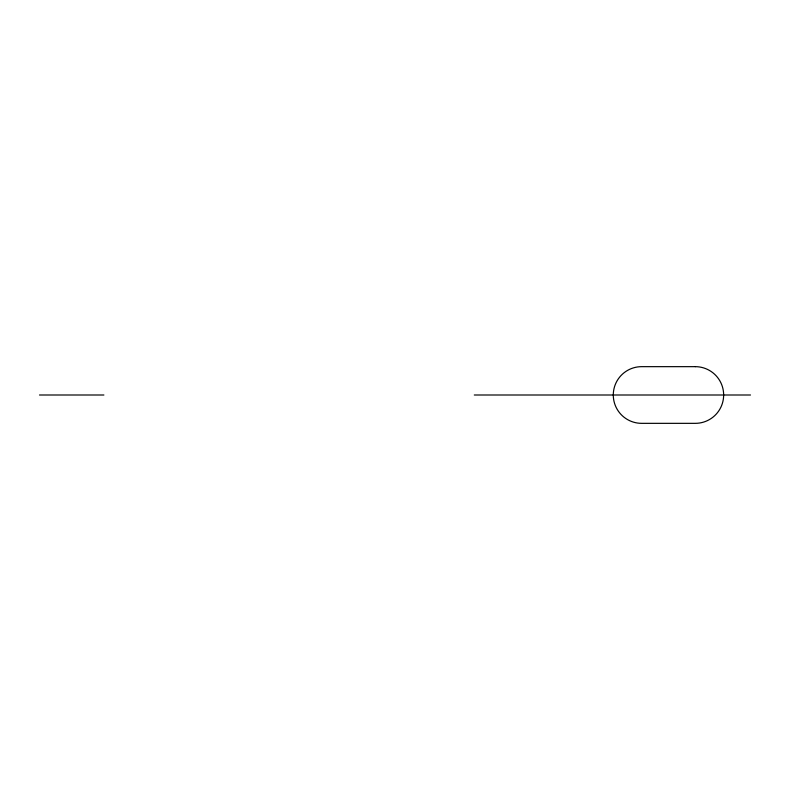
<?xml version="1.0" encoding="UTF-8"?>
<svg xmlns="http://www.w3.org/2000/svg" width="790" height="790" viewBox="0 0 790 790"><rect width="100%" height="100%" fill="white"/><g stroke="black" fill="none" stroke-linecap="round" stroke-linejoin="round"><path stroke-width="1.19" d="M39.5 395L103.895 395M474.286 395L750.5 395M695.319 366.659L641.628 366.659A28.341 28.341 0 0 0 613.287 395A28.341 28.341 0 0 0 641.628 423.341L695.319 423.341A28.341 28.341 0 0 0 723.65 395A28.341 28.341 0 0 0 695.319 366.659"/></g></svg>
